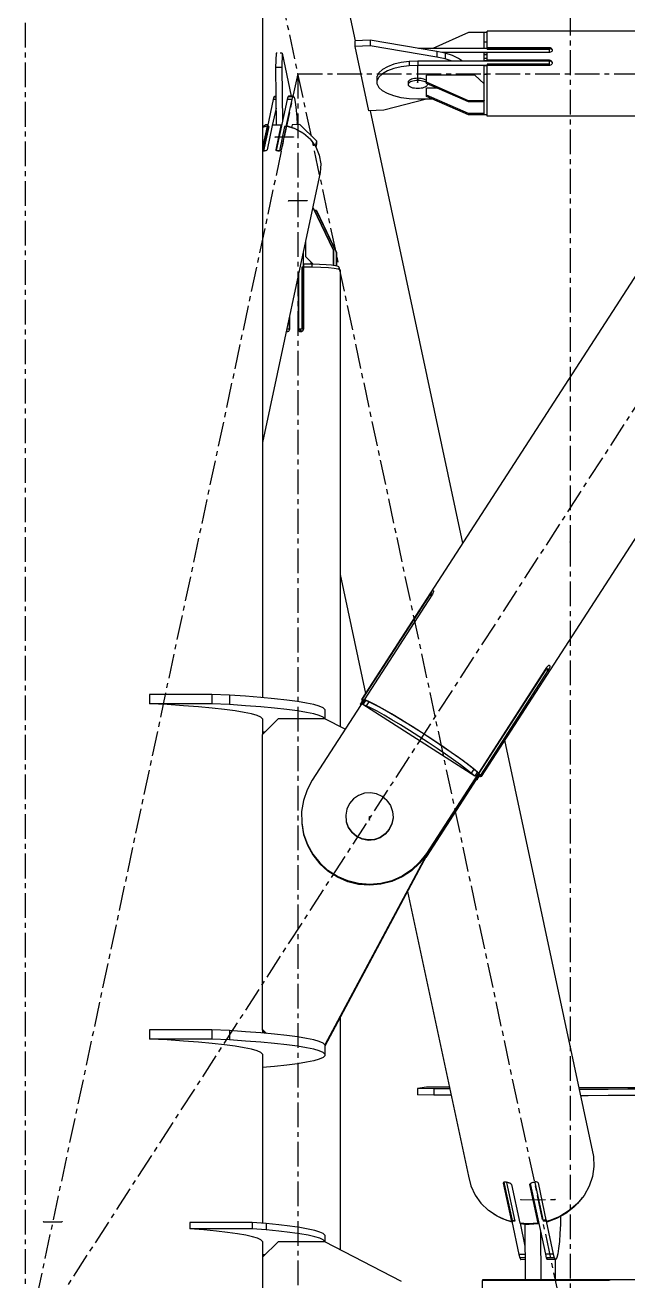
# Model space of a CAD drawing. Header units: millimetres. Extents: x 5143 to 30813, y 232 to 21408.
# Drawn here: x 11840 to 12033.5, y 13302.8 to 13705.9 of the extents above; entities that cross this region are included whole.
import ezdxf

# ---------------------------------------------------------------- set-up
doc = ezdxf.new("R2010")
doc.units = ezdxf.units.MM
doc.header["$LTSCALE"] = 0.25
doc.linetypes.add('CENTER', pattern=[50.8, 31.75, -6.35, 6.35, -6.35])
doc.linetypes.add('XKITLINE00', pattern=[0])

msp = doc.modelspace()

# ---------------------------------------------------------------- linework, layer by layer
at = {"color": 8, "linetype": 'CENTER'}
for p, q in [((12015, 15209.12), (12015, 13540.01)), ((11840, 14354.32), (11840, 12689.51)), ((11840, 14100.27), (12015, 13280.27)), ((12370, 14100.27), (11840, 13280.27)), ((11966.03, 13687.55), (11966.03, 13693)), ((11927.5, 13690.27), (11840, 13280.27)), ((11927.5, 13690.27), (11927.5, 12870.27)), ((11927.5, 13690.27), (12282.5, 13690.27)), ((11926.14, 13669.97), (11920.17, 13669.93)), ((11930.48, 13649.52), (11924.51, 13649.48)), ((12015, 13540.01), (12015, 12732.33)), ((11950.5, 13450.72), (11950.5, 13451.75)), ((11999.15, 13328.82), (12010.1, 13328.89)), ((11845.86, 13321.72), (11851.83, 13321.76))]:
    msp.add_line(p, q, dxfattribs=at)
at = {"color": 8, "linetype": 'XKITLINE00'}
for p, q in [((11916.2, 14063.67), (11916.2, 13489.99)), ((12223.6, 13915.84), (11947.97, 13489.39)), ((12262.02, 13891.16), (11986.39, 13464.71)), ((11916.2, 13840.31), (11945.96, 13700.84)), ((11982.33, 13703.48), (11970.84, 13698.44)), ((11987.33, 13703.48), (11982.33, 13703.48)), ((11988.33, 13703.48), (11987.33, 13703.48)), ((11987.33, 13701.93), (11987.33, 13703.48)), ((11988.33, 13698.44), (11988.33, 13703.92)), ((12041.01, 13703.92), (11988.33, 13703.92)), ((11950.78, 13701.02), (11945.8, 13700.84)), ((11945.8, 13700.84), (11945.8, 13699.02)), ((11950.78, 13699.2), (11945.8, 13699.02)), ((11945.8, 13699.02), (11950.21, 13678.37)), ((11972.12, 13697.46), (11950.78, 13701.02)), ((11950.78, 13701.02), (11950.78, 13699.2)), ((11972.12, 13695.64), (11950.78, 13699.2)), ((11987.33, 13698.44), (11987.33, 13701.93)), ((11988.33, 13700.4), (11987.33, 13700.4)), ((11920.53, 13696.85), (11920.37, 13692.29)), ((11920.86, 13696.85), (11920.53, 13696.85)), ((11922.53, 13696.86), (11921.82, 13696.86)), ((11922.53, 13696.86), (11922.36, 13692.31)), ((11922.53, 13696.86), (11925.45, 13683.06)), ((11988.33, 13698.44), (11966.25, 13698.44)), ((11974.78, 13696.89), (11972.12, 13697.46)), ((11972.12, 13697.46), (11972.12, 13695.64)), ((11974.78, 13695.07), (11972.12, 13695.64)), ((11988.33, 13697.07), (11973.92, 13697.07)), ((11977.14, 13696.14), (11974.78, 13696.89)), ((11974.78, 13696.89), (11974.78, 13695.07)), ((11977.05, 13694.34), (11974.78, 13695.07)), ((11979.12, 13695.21), (11977.14, 13696.14)), ((11980.4, 13694.34), (11979.12, 13695.21)), ((11988.33, 13697.01), (11987.33, 13697.01)), ((11987.33, 13695.77), (11987.33, 13697.01)), ((11988.33, 13696.4), (11987.33, 13696.4)), ((11987.33, 13694.34), (11987.33, 13695.77)), ((11988.33, 13695.13), (11987.33, 13695.13)), ((12008.33, 13698.61), (11988.33, 13698.61)), ((11988.33, 13698.44), (11988.33, 13698.03)), ((12008.33, 13698.34), (11988.33, 13698.34)), ((12008.33, 13698.33), (11988.33, 13698.33)), ((12008.33, 13698.03), (11988.33, 13698.03)), ((11988.33, 13694.6), (11988.33, 13697.15)), ((12008.33, 13697.15), (11988.33, 13697.15)), ((12008.33, 13698.61), (12008.33, 13698.34)), ((12008.6, 13698.56), (12008.33, 13698.61)), ((12008.6, 13698.31), (12008.33, 13698.34)), ((12008.33, 13697.15), (12008.33, 13698.33)), ((12008.6, 13697.18), (12008.33, 13697.15)), ((12008.83, 13698.47), (12008.6, 13698.56)), ((12008.83, 13698.22), (12008.6, 13698.31)), ((12008.83, 13697.29), (12008.6, 13697.18)), ((12009.02, 13698.31), (12008.83, 13698.47)), ((12008.87, 13698.19), (12008.83, 13698.22)), ((12009.02, 13697.45), (12008.83, 13697.29)), ((12009.02, 13698.06), (12008.87, 13698.19)), ((12009.02, 13698.31), (12009.14, 13698.11)), ((12009.02, 13698.06), (12009.14, 13697.86)), ((12009.14, 13697.65), (12009.02, 13697.45)), ((12009.14, 13698.11), (12009.18, 13697.88)), ((12009.18, 13697.88), (12009.14, 13697.65)), ((12009.14, 13697.86), (12009.16, 13697.76)), ((11922.36, 13692.31), (11920.37, 13692.29)), ((11920.37, 13692.29), (11920.59, 13673.84)), ((11922.36, 13692.31), (11922.57, 13674.89)), ((11954.69, 13691.63), (11953.58, 13690.59)), ((11956.3, 13692.55), (11954.69, 13691.63)), ((11956.3, 13691.18), (11954.69, 13690.26)), ((11958.33, 13693.31), (11956.3, 13692.55)), ((11958.33, 13691.94), (11956.3, 13691.18)), ((11960.71, 13693.87), (11958.33, 13693.31)), ((11960.71, 13692.51), (11958.33, 13691.94)), ((11963.31, 13694.23), (11960.71, 13693.87)), ((11963.31, 13692.86), (11960.71, 13692.51)), ((11966.03, 13694.34), (11963.31, 13694.23)), ((11963.31, 13694.23), (11963.31, 13692.86)), ((11966.03, 13692.98), (11963.31, 13692.86)), ((12008.33, 13694.34), (11966.03, 13694.34)), ((11966.03, 13694.34), (11966.03, 13692.98)), ((11988.33, 13692.98), (11966.03, 13692.98)), ((11988.33, 13694.47), (11987.33, 13694.47)), ((11987.33, 13687.4), (11987.33, 13692.8)), ((11988.33, 13692.8), (11987.33, 13692.8)), ((11988.33, 13694.6), (11988.33, 13694.35)), ((12008.33, 13694.6), (11988.33, 13694.6)), ((11988.33, 13694.47), (11988.33, 13694.34)), ((12008.33, 13693.39), (11988.33, 13693.39)), ((11988.33, 13693.39), (11988.33, 13692.98)), ((11988.33, 13676.63), (11988.33, 13692.97)), ((12008.33, 13692.97), (11988.33, 13692.97)), ((12008.33, 13694.6), (12008.33, 13694.35)), ((12008.6, 13694.56), (12008.33, 13694.6)), ((12008.6, 13694.31), (12008.33, 13694.35)), ((12008.33, 13694.35), (12008.33, 13694.34)), ((12008.33, 13692.97), (12008.33, 13694.34)), ((12008.6, 13693.03), (12008.33, 13692.97)), ((12008.6, 13694.56), (12008.6, 13694.31)), ((12008.83, 13694.44), (12008.6, 13694.56)), ((12008.83, 13694.19), (12008.6, 13694.31)), ((12008.83, 13693.13), (12008.6, 13693.03)), ((12009.02, 13694.26), (12008.83, 13694.44)), ((12009.02, 13694.01), (12008.83, 13694.19)), ((12009.02, 13693.31), (12008.83, 13693.13)), ((12009.02, 13694.26), (12009.14, 13694.04)), ((12009.02, 13694.01), (12009.14, 13693.79)), ((12009.14, 13693.53), (12009.02, 13693.31)), ((12009.14, 13694.04), (12009.18, 13693.78)), ((12009.14, 13693.79), (12009.16, 13693.66)), ((12009.18, 13693.78), (12009.14, 13693.53)), ((11953.58, 13690.59), (11953.01, 13689.48)), ((11953.01, 13686.98), (11953.01, 13689.48)), ((11953.58, 13689.22), (11953.01, 13688.11)), ((11953.01, 13686.98), (11953.58, 13685.87)), ((11954.69, 13690.26), (11953.58, 13689.22)), ((11962.98, 13687.77), (11962.93, 13687.55)), ((11962.93, 13687.55), (11962.93, 13686.82)), ((11962.98, 13687.04), (11962.93, 13686.82)), ((11962.93, 13686.82), (11962.98, 13686.59)), ((11963.12, 13687.99), (11962.98, 13687.77)), ((11963.12, 13687.26), (11962.98, 13687.04)), ((11963.35, 13688.19), (11963.12, 13687.99)), ((11963.35, 13687.46), (11963.12, 13687.26)), ((11963.66, 13688.37), (11963.35, 13688.19)), ((11963.66, 13687.64), (11963.35, 13687.46)), ((11964.04, 13688.53), (11963.66, 13688.37)), ((11964.04, 13687.8), (11963.66, 13687.64)), ((11964.48, 13688.66), (11964.04, 13688.53)), ((11964.48, 13687.93), (11964.04, 13687.8)), ((11964.97, 13688.75), (11964.48, 13688.66)), ((11964.97, 13688.03), (11964.48, 13687.93)), ((11965.5, 13688.81), (11964.97, 13688.75)), ((11965.5, 13688.08), (11964.97, 13688.03)), ((11966.03, 13688.83), (11965.5, 13688.81)), ((11966.03, 13688.1), (11965.5, 13688.08)), ((11966.03, 13688.83), (11966.03, 13688.1)), ((11966.57, 13688.81), (11966.03, 13688.83)), ((11966.57, 13688.08), (11966.03, 13688.1)), ((11967.1, 13688.75), (11966.57, 13688.81)), ((11967.1, 13688.03), (11966.57, 13688.08)), ((11967.58, 13688.66), (11967.1, 13688.75)), ((11967.58, 13687.93), (11967.1, 13688.03)), ((11968.03, 13688.53), (11967.58, 13688.66)), ((11968.03, 13687.8), (11967.58, 13687.93)), ((11968.41, 13688.37), (11968.03, 13688.53)), ((11968.41, 13687.64), (11968.03, 13687.8)), ((11968.72, 13688.19), (11968.41, 13688.37)), ((11968.72, 13687.46), (11968.41, 13687.64)), ((11968.83, 13688.09), (11968.72, 13688.19)), ((11968.83, 13687.36), (11968.72, 13687.46)), ((11984.33, 13689.83), (11968.83, 13689.83)), ((11968.83, 13687.14), (11968.83, 13689.83)), ((11982.33, 13681.64), (11968.83, 13687.55)), ((11982.33, 13681.22), (11968.83, 13687.14)), ((11969.09, 13687.02), (11969.13, 13686.82)), ((11969.13, 13686.82), (11969.09, 13686.59)), ((11969.13, 13687.01), (11969.13, 13686.82)), ((11987.33, 13687.1), (11984.33, 13689.83)), ((11988.33, 13690.09), (11987.33, 13690.09)), ((11987.33, 13681.66), (11987.33, 13687.4)), ((11919.85, 13682.79), (11919.61, 13681.99)), ((11920.11, 13683.03), (11919.85, 13682.79)), ((11920.49, 13682.8), (11919.85, 13682.79)), ((11920.48, 13683.03), (11920.11, 13683.03)), ((11924.33, 13682.82), (11924.09, 13682.02)), ((11924.59, 13683.06), (11924.33, 13682.82)), ((11925.83, 13682.83), (11924.33, 13682.82)), ((11926.08, 13683.07), (11924.59, 13683.06)), ((11925.83, 13682.83), (11925.59, 13682.03)), ((11926.08, 13683.07), (11925.83, 13682.83)), ((11926.08, 13683.07), (11926.33, 13682.73)), ((11926.33, 13682.73), (11926.58, 13681.84)), ((11954.69, 13684.83), (11953.58, 13685.87)), ((11956.3, 13683.91), (11954.69, 13684.83)), ((11958.33, 13683.15), (11956.3, 13683.91)), ((11960.71, 13682.58), (11958.33, 13683.15)), ((11962.98, 13686.59), (11963.12, 13686.38)), ((11963.35, 13686.17), (11963.12, 13686.38)), ((11963.66, 13685.99), (11963.35, 13686.17)), ((11964.04, 13685.83), (11963.66, 13685.99)), ((11964.48, 13685.7), (11964.04, 13685.83)), ((11964.97, 13685.61), (11964.48, 13685.7)), ((11965.5, 13685.55), (11964.97, 13685.61)), ((11966.03, 13685.53), (11965.5, 13685.55)), ((11966.57, 13685.55), (11966.03, 13685.53)), ((11967.1, 13685.61), (11966.57, 13685.55)), ((11967.58, 13685.7), (11967.1, 13685.61)), ((11968.03, 13685.83), (11967.58, 13685.7)), ((11968.41, 13685.99), (11968.03, 13685.83)), ((11968.72, 13686.17), (11968.41, 13685.99)), ((11968.95, 13686.38), (11968.72, 13686.17)), ((11972.16, 13685.68), (11968.83, 13685.68)), ((11968.83, 13682.99), (11968.83, 13685.68)), ((11982.33, 13677.49), (11968.83, 13683.4)), ((11982.33, 13677.07), (11968.83, 13682.99)), ((11969.09, 13686.59), (11968.95, 13686.38)), ((11919.61, 13681.99), (11917.76, 13673.3)), ((11920.53, 13679.29), (11919.33, 13673.67)), ((11920.5, 13682), (11919.61, 13681.99)), ((11924.09, 13682.02), (11920.6, 13665.66)), ((11925.59, 13682.03), (11923.73, 13673.34)), ((11925.59, 13682.03), (11924.09, 13682.02)), ((11926.58, 13681.84), (11926.81, 13680.43)), ((11926.81, 13680.43), (11927.01, 13678.56)), ((11968.84, 13682.11), (11955.19, 13678.56)), ((11963.31, 13682.23), (11960.71, 13682.58)), ((11966.03, 13682.11), (11963.31, 13682.23)), ((11970.84, 13682.11), (11966.03, 13682.11)), ((11987.33, 13681.64), (11982.33, 13681.64)), ((11982.33, 13681.64), (11982.33, 13681.22)), ((11987.33, 13681.22), (11982.33, 13681.22)), ((11987.33, 13681.66), (11987.33, 13681.64)), ((11987.33, 13681.64), (11987.33, 13681.62)), ((11987.33, 13677.12), (11987.33, 13681.62)), ((11927.01, 13678.56), (11927.17, 13676.31)), ((11927.17, 13676.31), (11927.28, 13673.95)), ((11927.25, 13674.59), (11927.38, 13673.95)), ((11955.19, 13678.56), (11950.21, 13678.37)), ((11950.75, 13678.39), (11980.38, 13539.54)), ((11987.33, 13677.49), (11982.33, 13677.49)), ((11982.33, 13677.49), (11982.33, 13677.07)), ((11987.33, 13677.07), (11982.33, 13677.07)), ((11987.33, 13677.12), (11987.33, 13677.09)), ((11987.33, 13677.09), (11987.33, 13677.07)), ((11988.33, 13677.07), (11987.33, 13677.07)), ((12041.01, 13676.63), (11988.33, 13676.63)), ((11917.22, 13673.89), (11916.2, 13673.17)), ((11917.65, 13673.47), (11916.2, 13672.98)), ((11917.65, 13673.47), (11916.2, 13666.65)), ((11917.77, 13673.06), (11916.2, 13665.68)), ((11917.68, 13672.89), (11916.2, 13665.94)), ((11918.21, 13673.3), (11916.54, 13665.5)), ((11917.88, 13673.89), (11917.22, 13673.89)), ((11917.75, 13673.48), (11917.65, 13673.45)), ((11917.65, 13673.47), (11917.68, 13672.89)), ((11919.33, 13673.67), (11917.67, 13665.87)), ((11917.75, 13673.48), (11917.67, 13673.09)), ((11917.67, 13673.09), (11917.69, 13672.67)), ((11917.75, 13673.48), (11917.76, 13673.3)), ((11918.21, 13673.3), (11917.76, 13673.3)), ((11917.76, 13673.3), (11917.77, 13673.06)), ((11918.21, 13673.3), (11917.77, 13673.06)), ((11920.72, 13673.82), (11919.33, 13673.67)), ((11919.43, 13673.77), (11919.41, 13673.68)), ((11920.12, 13673.82), (11919.43, 13673.77)), ((11920.12, 13673.82), (11920.11, 13673.75)), ((11920.82, 13673.84), (11920.12, 13673.82)), ((11922.12, 13673.69), (11920.46, 13665.89)), ((11922.15, 13673.13), (11920.56, 13665.7)), ((11922.12, 13673.69), (11920.72, 13673.82)), ((11921.52, 13673.83), (11920.82, 13673.84)), ((11921.52, 13673.83), (11921.5, 13673.75)), ((11922.22, 13673.79), (11921.52, 13673.83)), ((11923.28, 13673.33), (11921.62, 13665.53)), ((11922.12, 13673.69), (11922.15, 13673.13)), ((11922.22, 13673.79), (11922.14, 13673.4)), ((11922.14, 13673.4), (11922.16, 13672.94)), ((11923.82, 13673.51), (11922.16, 13665.71)), ((11922.22, 13673.79), (11922.24, 13673.33)), ((11923.73, 13673.34), (11923.28, 13673.33)), ((11923.74, 13673.1), (11923.28, 13673.33)), ((11923.73, 13673.34), (11923.74, 13673.12)), ((11926.68, 13672.62), (11923.82, 13673.51)), ((11923.92, 13673.53), (11923.91, 13673.48)), ((11926.51, 13672.71), (11923.92, 13673.53)), ((11925.68, 13673.94), (11925.48, 13673.04)), ((11928.17, 13673.96), (11925.68, 13673.94)), ((11926.51, 13672.71), (11926.5, 13672.67)), ((11928.89, 13671.43), (11926.51, 13672.71)), ((11929.32, 13671.14), (11926.68, 13672.62)), ((11933.52, 13668.74), (11928.17, 13673.96)), ((11929.08, 13671.27), (11928.89, 13671.43)), ((11931.57, 13669.16), (11929.32, 13671.14)), ((11930.94, 13669.74), (11930.38, 13670.21)), ((11930.94, 13669.74), (11931.04, 13669.62)), ((11931.57, 13669.16), (11933.29, 13666.79)), ((11933.52, 13668.74), (11933.14, 13667)), ((11933.29, 13666.79), (11934.42, 13664.14)), ((11933.56, 13667.82), (11933.32, 13666.72)), ((11933.52, 13668.74), (11933.56, 13667.82)), ((11916.28, 13665.45), (11916.2, 13665.48)), ((11916.5, 13665.43), (11916.28, 13665.45)), ((11916.54, 13665.5), (11916.43, 13665.44)), ((11916.76, 13665.44), (11916.5, 13665.43)), ((11917.07, 13665.5), (11916.54, 13665.5)), ((11917.02, 13665.49), (11916.76, 13665.44)), ((11917.27, 13665.56), (11917.02, 13665.49)), ((11917.47, 13665.66), (11917.27, 13665.56)), ((11917.61, 13665.76), (11917.47, 13665.66)), ((11917.67, 13665.87), (11917.61, 13665.76)), ((11920.46, 13665.89), (11920.48, 13665.78)), ((11920.48, 13665.78), (11920.58, 13665.68)), ((11920.75, 13665.59), (11920.58, 13665.68)), ((11920.98, 13665.52), (11920.75, 13665.59)), ((11921.62, 13665.53), (11920.93, 13665.53)), ((11921.24, 13665.47), (11920.98, 13665.52)), ((11921.5, 13665.46), (11921.24, 13665.47)), ((11921.75, 13665.49), (11921.5, 13665.46)), ((11921.71, 13665.48), (11921.62, 13665.53)), ((11921.95, 13665.54), (11921.75, 13665.49)), ((11922.07, 13665.63), (11921.95, 13665.54)), ((11922.16, 13665.71), (11922.07, 13665.63)), ((11934.42, 13664.14), (11934.89, 13661.35)), ((11934.68, 13658.55), (11916.2, 13571.93)), ((11934.89, 13661.35), (11934.68, 13658.55)), ((11932.46, 13647.14), (11932.25, 13647.14)), ((11932.55, 13647.07), (11932.46, 13647.14)), ((11932.46, 13647.14), (11938.93, 13633.72)), ((11932.55, 13647.07), (11939.02, 13633.65)), ((11933.39, 13646.43), (11932.86, 13646.42)), ((11933.49, 13646.35), (11933.39, 13646.43)), ((11933.39, 13646.43), (11939.86, 13633.01)), ((11933.49, 13646.35), (11939.96, 13632.93)), ((11929.97, 13636.47), (11929.97, 13631.67)), ((11929.26, 13633.14), (11929.26, 13628.22)), ((11932.51, 13629.14), (11929.97, 13631.67)), ((11939.02, 13633.65), (11938.93, 13633.72)), ((11938.93, 13633.72), (11938.93, 13628.74)), ((11939.02, 13633.65), (11939.02, 13628.72)), ((11939.96, 13632.93), (11939.86, 13633.01)), ((11939.86, 13633.01), (11939.86, 13628.59)), ((11939.96, 13632.93), (11939.96, 13628.57)), ((11929.26, 13628.22), (11928.81, 13628.22)), ((11928.81, 13628.22), (11928.81, 13608.27)), ((11929.28, 13628.2), (11928.81, 13628.22)), ((11929.28, 13628.2), (11929.26, 13628.22)), ((11929.28, 13628.2), (11929.28, 13608.26)), ((11929.34, 13628.24), (11929.34, 13608.29)), ((11932.24, 13628.18), (11929.34, 13628.24)), ((11932.01, 13629.16), (11929.38, 13629.2)), ((11929.38, 13629.2), (11929.38, 13628.24)), ((11931.71, 13629.94), (11931.71, 13629.16)), ((11934.46, 13629.07), (11932.01, 13629.16)), ((11932.01, 13629.16), (11932.01, 13628.19)), ((11934.97, 13628.09), (11932.24, 13628.18)), ((11936.61, 13628.95), (11934.46, 13629.07)), ((11937.33, 13627.94), (11934.97, 13628.09)), ((11938.38, 13628.8), (11936.61, 13628.95)), ((11939.19, 13627.77), (11937.33, 13627.94)), ((11938.91, 13628.74), (11938.38, 13628.8)), ((11938.93, 13628.74), (11938.91, 13628.74)), ((11938.93, 13628.73), (11938.93, 13628.74)), ((11939.69, 13628.63), (11938.93, 13628.73)), ((11940.46, 13627.57), (11939.19, 13627.77)), ((11940.49, 13628.45), (11939.69, 13628.63)), ((11941.09, 13627.35), (11940.46, 13627.57)), ((11940.74, 13628.25), (11940.49, 13628.45)), ((11940.74, 13628.25), (11940.74, 13627.47)), ((11941.09, 13627.35), (11941.09, 13480.68)), ((11927.63, 13625.5), (11927.63, 13608.29)), ((11927.68, 13625.76), (11927.68, 13608.25)), ((11927.76, 13626.14), (11927.76, 13608.26)), ((11924.78, 13612.14), (11924.78, 13608.24)), ((11924.84, 13612.44), (11924.84, 13608.27)), ((11924, 13607.41), (11923.77, 13607.45)), ((11924.28, 13607.47), (11923.85, 13607.8)), ((11924.78, 13608.24), (11923.94, 13608.24)), ((11924.26, 13607.46), (11924, 13607.41)), ((11924.5, 13607.58), (11924.26, 13607.46)), ((11924.68, 13607.77), (11924.5, 13607.58)), ((11924.8, 13608.01), (11924.68, 13607.77)), ((11924.83, 13608.2), (11924.78, 13608.24)), ((11924.84, 13608.27), (11924.8, 13608.01)), ((11927.68, 13608.25), (11927.63, 13608.29)), ((11927.63, 13608.29), (11927.67, 13608.03)), ((11927.73, 13607.99), (11927.67, 13608.03)), ((11927.67, 13608.03), (11927.79, 13607.79)), ((11927.68, 13608.25), (11927.73, 13607.99)), ((11927.73, 13607.99), (11927.85, 13607.75)), ((11928.81, 13608.27), (11927.76, 13608.26)), ((11928.77, 13607.49), (11927.76, 13608.26)), ((11927.98, 13607.61), (11927.79, 13607.79)), ((11928.01, 13607.59), (11927.85, 13607.75)), ((11928.22, 13607.48), (11927.98, 13607.61)), ((11928.48, 13607.44), (11928.22, 13607.48)), ((11928.75, 13607.48), (11928.48, 13607.44)), ((11928.99, 13607.6), (11928.75, 13607.48)), ((11929.28, 13608.26), (11928.81, 13608.27)), ((11929.18, 13607.79), (11928.99, 13607.6)), ((11929.28, 13608.03), (11929.18, 13607.79)), ((11929.34, 13608.29), (11929.28, 13608.03)), ((11929.32, 13608.22), (11929.28, 13608.26)), ((11941.09, 13529.51), (11949.23, 13491.34)), ((11969.89, 13523.01), (11948.22, 13489.49)), ((11970.52, 13522.86), (11948.85, 13489.34)), ((11970.1, 13523.33), (11969.89, 13523.01)), ((11970.4, 13522.68), (11969.89, 13523.01)), ((11970.3, 13523.64), (11970.1, 13523.33)), ((11970.61, 13523), (11970.12, 13523.32)), ((11970.49, 13523.91), (11970.3, 13523.64)), ((11970.58, 13524.04), (11970.49, 13523.91)), ((11970.72, 13523.18), (11970.52, 13522.86)), ((11970.67, 13524.13), (11970.58, 13524.04)), ((11970.84, 13524.25), (11970.67, 13524.13)), ((11970.88, 13523.49), (11970.72, 13523.18)), ((11970.98, 13524.31), (11970.84, 13524.25)), ((11971, 13523.77), (11970.88, 13523.49)), ((11971.06, 13524.28), (11970.98, 13524.31)), ((11971.08, 13524.01), (11971, 13523.77)), ((11971.06, 13524.28), (11971.1, 13524.18)), ((11971.1, 13524.18), (11971.08, 13524.01)), ((12007.17, 13499.07), (11968.82, 13439.74)), ((12007.17, 13499.32), (11985.5, 13465.8)), ((12007.17, 13499.21), (11985.5, 13465.69)), ((12007.8, 13498.66), (11986.14, 13465.14)), ((12007.17, 13499.21), (12007.12, 13499.25)), ((12007.38, 13499.63), (12007.17, 13499.32)), ((12007.17, 13499.21), (12007.17, 13499.07)), ((12007.8, 13498.66), (12007.17, 13499.06)), ((12008.01, 13498.98), (12007.27, 13499.46)), ((12007.61, 13499.9), (12007.38, 13499.63)), ((12007.83, 13500.12), (12007.61, 13499.9)), ((12008.01, 13498.98), (12007.8, 13498.66)), ((12008.04, 13500.27), (12007.83, 13500.12)), ((12008.19, 13499.3), (12008.01, 13498.98)), ((12008.21, 13500.34), (12008.04, 13500.27)), ((12008.35, 13499.6), (12008.19, 13499.3)), ((12008.34, 13500.33), (12008.21, 13500.34)), ((12008.43, 13500.25), (12008.34, 13500.33)), ((12008.41, 13499.74), (12008.35, 13499.6)), ((12008.44, 13499.86), (12008.41, 13499.74)), ((12008.43, 13500.25), (12008.46, 13500.09)), ((12008.46, 13500.09), (12008.44, 13499.86)), ((11879.95, 13491.05), (11879.95, 13488.06)), ((11899.95, 13491.05), (11879.95, 13491.05)), ((11899.95, 13491.05), (11899.95, 13488.06)), ((11905.55, 13490.75), (11899.95, 13491.05)), ((11905.55, 13490.75), (11905.55, 13487.76)), ((11910.79, 13490.42), (11905.55, 13490.75)), ((11915.63, 13490.04), (11910.79, 13490.42)), ((11920.04, 13489.64), (11915.63, 13490.04)), ((11923.97, 13489.21), (11920.04, 13489.64)), ((11927.4, 13488.75), (11923.97, 13489.21)), ((11948.85, 13489.33), (11932.17, 13463.52)), ((11948.44, 13489.21), (11947.63, 13487.96)), ((11948.61, 13489.24), (11947.8, 13487.99)), ((11948.22, 13489.49), (11947.97, 13489.39)), ((11947.97, 13489.39), (11948.22, 13488.96)), ((11948.74, 13489.16), (11948.22, 13489.49)), ((11948.61, 13489.24), (11948.44, 13489.21)), ((11948.74, 13489.16), (11948.61, 13489.24)), ((11949.23, 13489.1), (11948.85, 13489.34)), ((11949.13, 13489.26), (11948.85, 13489.34)), ((11949.22, 13489.09), (11948.85, 13489.33)), ((11950.54, 13488.63), (11949.13, 13489.26)), ((11885.55, 13487.76), (11879.95, 13488.06)), ((11899.95, 13488.06), (11879.95, 13488.06)), ((11890.79, 13487.42), (11885.55, 13487.76)), ((11895.63, 13487.05), (11890.79, 13487.42)), ((11900.04, 13486.65), (11895.63, 13487.05)), ((11905.55, 13487.76), (11899.95, 13488.06)), ((11903.97, 13486.21), (11900.04, 13486.65)), ((11907.4, 13485.76), (11903.97, 13486.21)), ((11910.79, 13487.42), (11905.55, 13487.76)), ((11910.3, 13485.27), (11907.4, 13485.76)), ((11912.65, 13484.77), (11910.3, 13485.27)), ((11915.63, 13487.05), (11910.79, 13487.42)), ((11920.04, 13486.65), (11915.63, 13487.05)), ((11923.97, 13486.21), (11920.04, 13486.65)), ((11927.4, 13485.76), (11923.97, 13486.21)), ((11930.3, 13488.26), (11927.4, 13488.75)), ((11930.3, 13485.27), (11927.4, 13485.76)), ((11932.65, 13487.76), (11930.3, 13488.26)), ((11932.65, 13484.77), (11930.3, 13485.27)), ((11934.43, 13487.25), (11932.65, 13487.76)), ((11935.62, 13486.73), (11934.43, 13487.25)), ((11936.22, 13486.2), (11935.62, 13486.73)), ((11936.22, 13486.2), (11936.22, 13483.2)), ((11947.63, 13487.96), (11947.58, 13487.86)), ((11947.58, 13487.86), (11947.63, 13487.69)), ((11947.8, 13487.99), (11947.63, 13487.96)), ((11947.63, 13487.69), (11947.71, 13487.57)), ((11947.93, 13487.9), (11947.8, 13487.99)), ((11948.26, 13488.93), (11948.22, 13488.96)), ((11949.23, 13489.1), (11948.42, 13487.84)), ((11949.52, 13487.39), (11948.42, 13487.84)), ((11984.31, 13464.78), (11948.42, 13487.84)), ((11950.33, 13488.65), (11949.23, 13489.1)), ((11950.33, 13488.65), (11949.52, 13487.39)), ((11951.05, 13486.65), (11949.52, 13487.39)), ((11951.86, 13487.91), (11950.33, 13488.65)), ((11952.46, 13487.66), (11950.54, 13488.63)), ((11952.96, 13485.63), (11951.05, 13486.65)), ((11953.77, 13486.89), (11951.86, 13487.91)), ((11954.83, 13486.36), (11952.46, 13487.66)), ((11955.21, 13484.37), (11952.96, 13485.63)), ((11956.03, 13485.63), (11953.77, 13486.89)), ((11957.57, 13484.78), (11954.83, 13486.36)), ((11958.56, 13484.15), (11956.03, 13485.63)), ((11914.43, 13484.26), (11912.65, 13484.77)), ((11915.62, 13483.74), (11914.43, 13484.26)), ((11916.22, 13483.2), (11915.62, 13483.74)), ((11916.2, 13483.23), (11916.2, 13478.19)), ((11921.2, 13483.17), (11916.2, 13478.19)), ((11916.22, 13482.67), (11916.2, 13482.65)), ((11916.22, 13483.2), (11916.22, 13482.67)), ((11936.2, 13483.17), (11921.2, 13483.17)), ((11934.43, 13484.26), (11932.65, 13484.77)), ((11935.62, 13483.74), (11934.43, 13484.26)), ((11936.22, 13483.2), (11935.62, 13483.74)), ((11942.72, 13479.85), (11936.2, 13483.17)), ((11936.22, 13483.2), (11936.22, 13483.16)), ((11957.75, 13482.89), (11955.21, 13484.37)), ((11960.61, 13482.96), (11957.57, 13484.78)), ((11960.5, 13481.23), (11957.75, 13482.89)), ((11961.31, 13482.49), (11958.56, 13484.15)), ((11963.39, 13479.44), (11960.5, 13481.23)), ((11963.84, 13480.96), (11960.61, 13482.96)), ((11964.21, 13480.7), (11961.31, 13482.49)), ((11916.95, 13478.94), (11916.2, 13478.88)), ((11916.2, 13383.25), (11916.2, 13478.19)), ((11966.37, 13477.55), (11963.39, 13479.44)), ((11967.18, 13478.85), (11963.84, 13480.96)), ((11967.18, 13478.81), (11964.21, 13480.7)), ((11969.34, 13475.62), (11966.37, 13477.55)), ((11970.51, 13476.68), (11967.18, 13478.85)), ((11970.15, 13476.88), (11967.18, 13478.81)), ((11972.24, 13473.69), (11969.34, 13475.62)), ((11973.05, 13474.95), (11970.15, 13476.88)), ((11973.75, 13474.52), (11970.51, 13476.68)), ((11974.98, 13471.82), (11972.24, 13473.69)), ((11975.8, 13473.08), (11973.05, 13474.95)), ((11976.78, 13472.44), (11973.75, 13474.52)), ((11978.33, 13471.3), (11975.8, 13473.08)), ((11993.88, 13476.3), (12022.4, 13342.66)), ((11977.52, 13470.04), (11974.98, 13471.82)), ((11979.52, 13470.5), (11976.78, 13472.44)), ((11979.77, 13468.42), (11977.52, 13470.04)), ((11980.58, 13469.67), (11978.33, 13471.3)), ((11981.89, 13468.75), (11979.52, 13470.5)), ((11982.5, 13468.23), (11980.58, 13469.67)), ((11985.5, 13465.79), (11968.82, 13439.98)), ((11981.68, 13466.97), (11979.77, 13468.42)), ((11983.21, 13465.75), (11981.68, 13466.97)), ((11983.81, 13467.26), (11981.89, 13468.75)), ((11984.02, 13467.01), (11982.5, 13468.23)), ((11984.02, 13467.01), (11983.21, 13465.75)), ((11984.31, 13464.78), (11983.21, 13465.75)), ((11985.23, 13466.07), (11983.81, 13467.26)), ((11985.13, 13466.04), (11984.02, 13467.01)), ((11985.13, 13466.04), (11984.31, 13464.78)), ((11985.75, 13465.39), (11984.93, 13464.13)), ((11985.91, 13465.15), (11985.1, 13463.89)), ((11985.5, 13465.79), (11985.12, 13466.03)), ((11985.5, 13465.8), (11985.13, 13466.04)), ((11985.5, 13465.8), (11985.23, 13466.07)), ((11985.5, 13465.79), (11985.5, 13465.69)), ((11986.14, 13465.14), (11985.5, 13465.54)), ((11985.75, 13465.39), (11985.5, 13465.54)), ((11985.75, 13465.39), (11985.91, 13465.15)), ((11985.91, 13465.15), (11985.97, 13464.98)), ((11986.14, 13465.14), (11986.39, 13464.71)), ((11932.17, 13463.52), (11930.48, 13460.35)), ((11984.8, 13463.68), (11968.82, 13438.95)), ((11984.69, 13463.74), (11969.19, 13439.76)), ((11984.93, 13463.6), (11984.44, 13463.91)), ((11984.93, 13464.13), (11984.69, 13464.29)), ((11984.93, 13464.13), (11985.1, 13463.89)), ((11985.1, 13463.62), (11984.93, 13463.6)), ((11985.1, 13463.89), (11985.15, 13463.72)), ((11985.15, 13463.72), (11985.1, 13463.62)), ((11986.14, 13464.6), (11985.84, 13464.79)), ((11986.39, 13464.71), (11986.14, 13464.6)), ((11929.33, 13456.95), (11928.76, 13453.41)), ((11930.48, 13460.35), (11929.33, 13456.95)), ((11945.39, 13457.49), (11944.11, 13455.98)), ((11947.02, 13458.61), (11945.39, 13457.49)), ((11948.89, 13459.28), (11947.02, 13458.61)), ((11950.87, 13459.44), (11948.89, 13459.28)), ((11952.82, 13459.09), (11950.87, 13459.44)), ((11954.61, 13458.24), (11952.82, 13459.09)), ((11956.13, 13456.97), (11954.61, 13458.24)), ((11956.13, 13456.97), (11957.25, 13455.34)), ((11928.76, 13453.41), (11928.78, 13449.82)), ((11943.26, 13454.19), (11942.9, 13452.24)), ((11944.11, 13455.98), (11943.26, 13454.19)), ((11957.25, 13455.34), (11957.92, 13453.48)), ((11957.92, 13453.48), (11958.09, 13451.51)), ((11928.78, 13449.82), (11929.4, 13446.28)), ((11928.78, 13449.58), (11929.4, 13446.04)), ((11942.9, 13452.24), (11943.07, 13450.27)), ((11943.07, 13450.27), (11943.74, 13448.41)), ((11943.07, 13450.21), (11943.74, 13448.35)), ((11943.07, 13450.21), (11943.74, 13448.35)), ((11943.07, 13450.15), (11943.74, 13448.29)), ((11957.73, 13449.56), (11956.88, 13447.77)), ((11957.73, 13449.5), (11956.88, 13447.71)), ((11957.73, 13449.5), (11956.88, 13447.71)), ((11957.73, 13449.43), (11956.88, 13447.65)), ((11958.09, 13451.51), (11957.73, 13449.56)), ((11958.09, 13451.44), (11957.73, 13449.5)), ((11958.09, 13451.44), (11957.73, 13449.5)), ((11958.09, 13451.38), (11957.73, 13449.43)), ((11929.4, 13446.28), (11930.59, 13442.89)), ((11929.4, 13446.04), (11930.59, 13442.66)), ((11943.74, 13448.41), (11944.87, 13446.79)), ((11943.74, 13448.35), (11944.87, 13446.72)), ((11943.74, 13448.35), (11944.87, 13446.72)), ((11943.74, 13448.29), (11944.87, 13446.66)), ((11946.38, 13445.51), (11944.87, 13446.79)), ((11946.38, 13445.44), (11944.87, 13446.72)), ((11946.38, 13445.44), (11944.87, 13446.72)), ((11946.38, 13445.38), (11944.87, 13446.66)), ((11948.17, 13444.66), (11946.38, 13445.51)), ((11946.38, 13445.51), (11946.38, 13445.44)), ((11946.38, 13445.44), (11946.38, 13445.38)), ((11948.17, 13444.6), (11946.38, 13445.44)), ((11948.17, 13444.6), (11946.38, 13445.44)), ((11948.17, 13444.54), (11946.38, 13445.38)), ((11953.97, 13445.14), (11952.1, 13444.47)), ((11953.97, 13445.07), (11952.1, 13444.41)), ((11953.97, 13445.07), (11952.1, 13444.41)), ((11953.97, 13445.01), (11952.1, 13444.34)), ((11955.6, 13446.26), (11953.97, 13445.14)), ((11955.6, 13446.2), (11953.97, 13445.07)), ((11955.6, 13446.2), (11953.97, 13445.07)), ((11955.6, 13446.14), (11953.97, 13445.01)), ((11956.88, 13447.77), (11955.6, 13446.26)), ((11956.88, 13447.71), (11955.6, 13446.2)), ((11956.88, 13447.71), (11955.6, 13446.2)), ((11956.88, 13447.65), (11955.6, 13446.14)), ((11956.88, 13447.77), (11956.88, 13447.71)), ((11956.88, 13447.71), (11956.88, 13447.65)), ((11930.59, 13442.89), (11932.32, 13439.75)), ((11930.59, 13442.66), (11932.32, 13439.51)), ((11969.73, 13440.78), (11936.22, 13378.08)), ((11950.12, 13444.31), (11948.17, 13444.66)), ((11950.12, 13444.24), (11948.17, 13444.6)), ((11950.12, 13444.24), (11948.17, 13444.6)), ((11950.12, 13444.18), (11948.17, 13444.54)), ((11952.1, 13444.47), (11950.12, 13444.31)), ((11952.1, 13444.41), (11950.12, 13444.24)), ((11952.1, 13444.41), (11950.12, 13444.24)), ((11952.1, 13444.34), (11950.12, 13444.18)), ((11970.24, 13441.93), (11969.73, 13440.78)), ((11969.73, 13441.16), (11969.73, 13440.78)), ((11932.32, 13439.75), (11934.55, 13436.93)), ((11932.32, 13439.51), (11934.55, 13436.69)), ((11937.21, 13434.52), (11934.55, 13436.93)), ((11969.43, 13440.69), (11936.22, 13378.55)), ((11966.63, 13437.13), (11963.99, 13434.68)), ((11966.63, 13436.9), (11963.99, 13434.45)), ((11968.82, 13439.98), (11966.63, 13437.13)), ((11968.82, 13439.74), (11966.63, 13436.9)), ((11966.63, 13437.13), (11966.63, 13436.9)), ((11968.82, 13438.95), (11968.62, 13438.69)), ((11968.82, 13439.98), (11968.82, 13439.74)), ((11968.82, 13439.07), (11968.82, 13438.95)), ((11937.21, 13434.28), (11934.55, 13436.69)), ((11940.24, 13432.57), (11937.21, 13434.52)), ((11940.24, 13432.33), (11937.21, 13434.28)), ((11960.99, 13432.7), (11957.7, 13431.24)), ((11963.99, 13434.68), (11960.99, 13432.7)), ((11963.99, 13434.45), (11960.99, 13432.47)), ((11943.55, 13431.15), (11940.24, 13432.57)), ((11943.55, 13430.91), (11940.24, 13432.33)), ((11947.04, 13430.29), (11943.55, 13431.15)), ((11947.04, 13430.05), (11943.55, 13430.91)), ((11950.63, 13430.02), (11947.04, 13430.29)), ((11950.63, 13429.78), (11947.04, 13430.05)), ((11954.22, 13430.34), (11950.63, 13430.02)), ((11954.22, 13430.1), (11950.63, 13429.78)), ((11957.7, 13431.24), (11954.22, 13430.34)), ((11957.7, 13431), (11954.22, 13430.1)), ((11960.99, 13432.47), (11957.7, 13431)), ((11962.79, 13427.79), (11982.31, 13336.36)), ((11941.09, 13387.18), (11941.09, 13312.79)), ((11879.95, 13383.39), (11879.95, 13380.4)), ((11899.95, 13383.39), (11879.95, 13383.39)), ((11885.55, 13380.1), (11879.95, 13380.4)), ((11899.95, 13380.4), (11879.95, 13380.4)), ((11899.95, 13383.39), (11899.95, 13380.4)), ((11905.55, 13383.09), (11899.95, 13383.39)), ((11905.55, 13380.1), (11899.95, 13380.4)), ((11905.55, 13383.09), (11905.55, 13380.1)), ((11910.79, 13382.75), (11905.55, 13383.09)), ((11915.63, 13382.38), (11910.79, 13382.75)), ((11920.04, 13381.97), (11915.63, 13382.38)), ((11917.47, 13382.21), (11916.2, 13383.49)), ((11916.2, 13383.25), (11916.2, 13382.33)), ((11916.95, 13382.26), (11916.2, 13383.01)), ((11923.97, 13381.54), (11920.04, 13381.97)), ((11927.4, 13381.08), (11923.97, 13381.54)), ((11930.3, 13380.6), (11927.4, 13381.08)), ((11932.65, 13380.1), (11930.3, 13380.6)), ((11890.79, 13379.76), (11885.55, 13380.1)), ((11895.63, 13379.39), (11890.79, 13379.76)), ((11900.04, 13378.98), (11895.63, 13379.39)), ((11903.97, 13378.55), (11900.04, 13378.98)), ((11907.4, 13378.09), (11903.97, 13378.55)), ((11910.79, 13379.76), (11905.55, 13380.1)), ((11910.3, 13377.61), (11907.4, 13378.09)), ((11912.65, 13377.11), (11910.3, 13377.61)), ((11915.63, 13379.39), (11910.79, 13379.76)), ((11914.43, 13376.6), (11912.65, 13377.11)), ((11915.62, 13376.07), (11914.43, 13376.6)), ((11920.04, 13378.98), (11915.63, 13379.39)), ((11923.97, 13378.55), (11920.04, 13378.98)), ((11927.4, 13378.09), (11923.97, 13378.55)), ((11930.3, 13377.61), (11927.4, 13378.09)), ((11932.65, 13377.11), (11930.3, 13377.61)), ((11934.43, 13379.59), (11932.65, 13380.1)), ((11934.43, 13376.6), (11932.65, 13377.11)), ((11935.62, 13379.06), (11934.43, 13379.59)), ((11935.62, 13376.07), (11934.43, 13376.6)), ((11936.22, 13378.53), (11935.62, 13379.06)), ((11936.22, 13378.53), (11936.22, 13375.54)), ((11916.22, 13375.54), (11915.62, 13376.07)), ((11916.2, 13375.56), (11916.2, 13321.22)), ((11916.22, 13375.01), (11916.2, 13374.99)), ((11916.22, 13375.54), (11916.22, 13375.01)), ((11927.4, 13372.46), (11923.97, 13372)), ((11930.3, 13372.94), (11927.4, 13372.46)), ((11932.65, 13373.44), (11930.3, 13372.94)), ((11934.43, 13373.95), (11932.65, 13373.44)), ((11935.62, 13374.48), (11934.43, 13373.95)), ((11936.22, 13375.54), (11935.62, 13376.07)), ((11936.22, 13375.01), (11935.62, 13374.48)), ((11936.22, 13375.54), (11936.22, 13375.01)), ((11920.04, 13371.56), (11916.2, 13371.21)), ((11923.97, 13372), (11920.04, 13371.56)), ((11968.84, 13364.99), (11965.92, 13364.47)), ((11965.92, 13364.47), (11965.92, 13362.47)), ((11971.23, 13364.41), (11965.92, 13364.47)), ((11974.16, 13364.93), (11968.84, 13364.99)), ((11971.23, 13364.41), (11971.23, 13362.41)), ((11976.33, 13364.36), (11971.23, 13364.41)), ((11976.21, 13364.91), (11974.16, 13364.93)), ((12023.71, 13364.73), (12017.69, 13364.72)), ((12020.78, 13364.21), (12017.8, 13364.21)), ((12027.18, 13364.23), (12020.78, 13364.21)), ((12030.11, 13364.75), (12023.71, 13364.73)), ((12033.47, 13364.26), (12027.18, 13364.23)), ((12036.39, 13364.77), (12030.11, 13364.75)), ((12039.6, 13364.29), (12033.47, 13364.26)), ((11971.23, 13362.41), (11965.92, 13362.47)), ((11976.76, 13362.36), (11971.23, 13362.41)), ((12020.78, 13362.21), (12018.23, 13362.21)), ((12027.18, 13362.23), (12020.78, 13362.21)), ((12033.47, 13362.26), (12027.18, 13362.23)), ((12039.6, 13362.29), (12033.47, 13362.26)), ((12022.4, 13342.66), (12022.55, 13339.45)), ((11982.31, 13336.36), (11983.07, 13333.25)), ((12022.1, 13336.24), (12021.04, 13333.13)), ((12022.55, 13339.45), (12022.1, 13336.24)), ((11983.07, 13333.25), (11984.42, 13330.32)), ((11993.54, 13334.31), (11993.5, 13334.18)), ((11993.5, 13334.18), (11996.14, 13321.78)), ((11993.68, 13334.4), (11993.54, 13334.31)), ((11993.91, 13334.45), (11993.68, 13334.4)), ((11993.68, 13334.39), (11996.18, 13322.67)), ((11993.71, 13334.4), (11996.27, 13322.41)), ((11994.2, 13334.45), (11993.91, 13334.45)), ((11994.54, 13334.4), (11994.2, 13334.45)), ((11994.56, 13334.3), (11994.33, 13334.43)), ((11994.9, 13334.31), (11994.54, 13334.4)), ((11994.91, 13334.31), (11994.56, 13334.3)), ((11994.56, 13334.3), (11997.21, 13321.91)), ((11995.23, 13334.19), (11994.9, 13334.31)), ((11995.26, 13334.18), (11995.23, 13334.19)), ((11995.59, 13334.08), (11995.26, 13334.18)), ((11995.86, 13333.95), (11995.59, 13334.08)), ((11996.06, 13333.8), (11995.86, 13333.95)), ((11996.06, 13333.8), (11996.17, 13333.65)), ((11996.17, 13333.65), (11998.81, 13321.25)), ((12001.99, 13333.82), (12001.94, 13333.66)), ((12001.94, 13333.66), (12004.59, 13321.27)), ((12002.13, 13333.96), (12001.99, 13333.82)), ((12002.1, 13333.93), (12004.62, 13322.13)), ((12002.28, 13334.05), (12002.13, 13333.96)), ((12002.15, 13333.97), (12006.99, 13311.3)), ((12002.36, 13334.11), (12002.28, 13334.05)), ((12002.65, 13334.26), (12002.36, 13334.11)), ((12003, 13334.39), (12002.65, 13334.26)), ((12003.59, 13334.37), (12002.93, 13334.36)), ((12003.37, 13334.48), (12003, 13334.39)), ((12003.73, 13334.52), (12003.37, 13334.48)), ((12003.88, 13334.52), (12003.59, 13334.37)), ((12003.59, 13334.37), (12006.24, 13321.97)), ((12004.06, 13334.52), (12003.73, 13334.52)), ((12004.34, 13334.47), (12004.06, 13334.52)), ((12004.54, 13334.37), (12004.34, 13334.47)), ((12004.54, 13334.37), (12004.65, 13334.24)), ((12004.65, 13334.24), (12007.29, 13321.85)), ((12021.04, 13333.13), (12019.41, 13330.22)), ((11984.42, 13330.32), (11986.31, 13327.68)), ((12019.41, 13330.22), (12017.26, 13327.58)), ((12018.4, 13328.84), (12017.41, 13327.77)), ((12018.86, 13329.54), (12018.4, 13328.84)), ((11988.69, 13325.39), (11986.31, 13327.68)), ((11991.49, 13323.53), (11988.69, 13325.39)), ((11990.36, 13324.24), (11990.05, 13324.49)), ((11990.79, 13324), (11990.36, 13324.24)), ((12013.56, 13324.4), (12010.62, 13322.78)), ((12014.67, 13325.31), (12011.69, 13323.47)), ((12016.18, 13326.43), (12013.56, 13324.4)), ((12017.26, 13327.58), (12014.67, 13325.31)), ((12017.16, 13327.5), (12016.18, 13326.43)), ((11892.88, 13321.49), (11892.88, 13319.5)), ((11912.88, 13321.49), (11892.88, 13321.49)), ((11912.88, 13321.49), (11912.88, 13319.5)), ((11917.34, 13321.13), (11912.88, 13321.49)), ((11917.34, 13321.13), (11917.34, 13319.13)), ((11921.4, 13320.73), (11917.34, 13321.13)), ((11925.01, 13320.31), (11921.4, 13320.73)), ((11928.16, 13319.86), (11925.01, 13320.31)), ((11930.81, 13319.4), (11928.16, 13319.86)), ((11994.62, 13322.16), (11991.49, 13323.53)), ((11993.19, 13322.66), (11992.12, 13323.26)), ((11993.16, 13322.8), (11993.19, 13322.66)), ((11996.29, 13321.56), (11993.19, 13322.66)), ((11996.14, 13321.78), (11994.62, 13322.16)), ((11996.18, 13322.67), (11996.14, 13321.78)), ((11996.18, 13322.81), (11996.16, 13322.18)), ((11996.16, 13322.18), (11996.29, 13321.56)), ((11996.27, 13322.41), (11996.25, 13321.9)), ((11997.21, 13321.91), (11996.25, 13321.9)), ((11996.25, 13321.9), (11998.52, 13311.24)), ((11997.21, 13321.91), (11996.27, 13322.41)), ((11996.29, 13321.68), (11996.29, 13321.56)), ((12001.47, 13321.03), (11998.81, 13321.25)), ((11998.88, 13321.24), (12000.45, 13313.87)), ((11998.92, 13321.24), (11998.96, 13321.04)), ((12000.39, 13320.9), (11998.96, 13321.04)), ((12000.35, 13321.12), (12000.39, 13320.9)), ((12001.84, 13320.86), (12000.39, 13320.9)), ((12000.4, 13320.9), (12000.54, 13303.03)), ((12004.59, 13321.27), (12001.47, 13321.03)), ((12003.29, 13320.92), (12001.84, 13320.86)), ((12003.24, 13321.16), (12003.29, 13320.92)), ((12004.73, 13321.08), (12003.29, 13320.92)), ((12004.62, 13322.13), (12004.59, 13321.27)), ((12004.63, 13322.36), (12004.6, 13321.7)), ((12004.6, 13321.7), (12004.73, 13321.08)), ((12004.76, 13321.74), (12004.73, 13321.08)), ((12007.16, 13322.46), (12006.24, 13321.97)), ((12007.2, 13321.98), (12006.24, 13321.97)), ((12007.21, 13322.25), (12007.2, 13321.98)), ((12007.2, 13321.98), (12009.47, 13311.32)), ((12008.44, 13322.12), (12007.29, 13321.85)), ((12007.39, 13321.87), (12007.44, 13321.64)), ((12010.62, 13322.78), (12007.44, 13321.64)), ((12011.69, 13323.47), (12008.44, 13322.12)), ((12010.57, 13323.01), (12010.62, 13322.78)), ((12011.81, 13320.91), (12011.67, 13317.98)), ((12011.87, 13323.47), (12011.81, 13320.91)), ((11897.34, 13319.13), (11892.88, 13319.5)), ((11912.88, 13319.5), (11892.88, 13319.5)), ((11901.4, 13318.74), (11897.34, 13319.13)), ((11905.01, 13318.31), (11901.4, 13318.74)), ((11908.16, 13317.87), (11905.01, 13318.31)), ((11910.81, 13317.4), (11908.16, 13317.87)), ((11912.96, 13316.92), (11910.81, 13317.4)), ((11917.34, 13319.13), (11912.88, 13319.5)), ((11914.59, 13316.43), (11912.96, 13316.92)), ((11915.68, 13315.93), (11914.59, 13316.43)), ((11916.23, 13315.42), (11915.68, 13315.93)), ((11921.4, 13318.74), (11917.34, 13319.13)), ((11925.01, 13318.31), (11921.4, 13318.74)), ((11928.16, 13317.87), (11925.01, 13318.31)), ((11930.81, 13317.4), (11928.16, 13317.87)), ((11932.96, 13318.92), (11930.81, 13319.4)), ((11932.96, 13316.92), (11930.81, 13317.4)), ((11934.59, 13318.42), (11932.96, 13318.92)), ((11934.59, 13316.43), (11932.96, 13316.92)), ((11935.68, 13317.92), (11934.59, 13318.42)), ((11935.68, 13315.93), (11934.59, 13316.43)), ((11936.23, 13317.41), (11935.68, 13317.92)), ((11936.23, 13315.42), (11935.68, 13315.93)), ((11936.23, 13317.41), (11936.23, 13315.42)), ((12005.39, 13318.77), (12005.52, 13303.03)), ((12011.67, 13317.98), (12011.49, 13315.38)), ((11916.2, 13315.45), (11916.2, 13310.34)), ((11921.2, 13315.32), (11916.2, 13310.34)), ((11916.23, 13314.91), (11916.2, 13314.88)), ((11916.23, 13315.42), (11916.23, 13314.91)), ((11936.2, 13315.32), (11921.2, 13315.32)), ((11960.8, 13302.56), (11936.2, 13315.32)), ((11936.23, 13315.42), (11936.23, 13315.31)), ((12011.26, 13313.2), (12011, 13311.48)), ((12011.49, 13315.38), (12011.26, 13313.2)), ((11917.03, 13311.17), (11916.2, 13311.11)), ((11916.2, 13310.34), (11916.2, 13250.53)), ((12000.48, 13311.25), (11998.52, 13311.24)), ((11998.52, 13311.24), (11998.83, 13310.12)), ((12000.49, 13310.13), (11998.83, 13310.12)), ((11998.83, 13310.12), (11999.14, 13309.57)), ((12000.49, 13309.58), (11999.14, 13309.57)), ((12009.47, 13311.32), (12006.99, 13311.3)), ((12006.99, 13311.3), (12007.29, 13310.18)), ((12009.78, 13310.2), (12007.29, 13310.18)), ((12007.29, 13310.18), (12007.61, 13309.63)), ((12010.09, 13309.65), (12007.61, 13309.63)), ((12009.47, 13311.32), (12009.78, 13310.2)), ((12009.78, 13310.2), (12010.09, 13309.65)), ((12010.41, 13309.68), (12010.09, 13309.65)), ((12010.09, 13309.65), (12010.15, 13303.03)), ((12010.72, 13310.3), (12010.41, 13309.68)), ((12011, 13311.48), (12010.72, 13310.3)), ((12223.2, 13303.05), (11986.8, 13303.05)), ((11986.8, 13303.05), (11986.8, 13303.03)), ((11986.8, 13303.05), (11986.8, 13303.03)), ((12026.8, 13303.03), (11986.8, 13303.03)), ((11986.8, 13303.03), (11986.8, 13302.9)), ((11986.8, 13298.88), (11986.8, 13302.9)), ((12026.8, 13302.9), (11986.8, 13302.9)), ((12027.11, 13303.03), (12026.8, 13303.03)), ((12026.8, 13303.03), (12026.8, 13302.9)), ((12027.11, 13302.91), (12026.8, 13302.9)), ((12027.39, 13303.03), (12027.11, 13303.03)), ((12027.11, 13303.03), (12027.11, 13302.91)), ((12027.39, 13302.93), (12027.11, 13302.91)), ((12027.63, 13303.03), (12027.39, 13303.03)), ((12027.63, 13302.97), (12027.39, 13302.93)), ((12027.8, 13303.03), (12027.63, 13303.03)), ((12027.8, 13303.02), (12027.63, 13302.97))]:
    msp.add_line(p, q, dxfattribs=at)
for centre in [(11966.03, 13693), (11927.5, 13690.27), (11927.5, 13690.27), (11927.5, 13690.27), (11966.03, 13687.55), (11920.17, 13669.93), (11926.14, 13669.97), (11924.51, 13649.48), (11930.48, 13649.52), (12015, 13540.01), (12015, 13540.01), (11950.5, 13451.75), (11950.5, 13450.72), (11999.15, 13328.82), (12010.1, 13328.89), (11845.86, 13321.72), (11851.83, 13321.76)]:
    msp.add_circle(centre, 0.05, dxfattribs=at)

doc.saveas('drawing.dxf')
